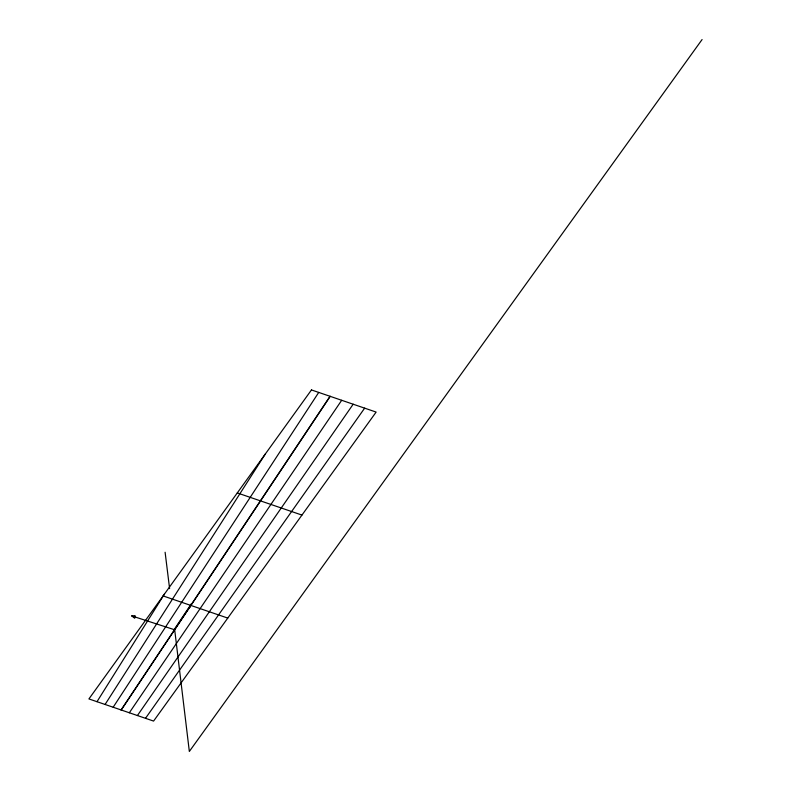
<?xml version="1.0" encoding="UTF-8"?>
<svg xmlns="http://www.w3.org/2000/svg" width="791" height="791" viewBox="0 0 791 791"><rect width="100%" height="100%" fill="white"/><g stroke="black" fill="none" stroke-linecap="round" stroke-linejoin="round"><path stroke-width="1.19" d="M189.998 605.847L189.84 607.162L191.244 603.968L174.158 629.626M96.996 701.696L164.479 594.011M105.084 704.465L265.262 454.083M113.162 707.233L318.724 392.415M121.092 709.942L330.045 396.301M121.25 710.002L330.203 396.35M129.329 712.77L341.692 400.286M137.416 715.539L353.172 404.221M145.504 718.307L364.651 408.146M702.082 39.55L189.336 751.45L174.692 629.794L131.741 615.912L135.034 615.606L134.717 618.246L131.741 615.912M237.28 492.931L301.954 515.079M163.104 595.93L227.768 618.078M165.111 552.256L169.6 588.603M311.466 389.933L88.918 698.928L153.583 721.076L376.13 412.081L311.466 389.933"/></g></svg>
